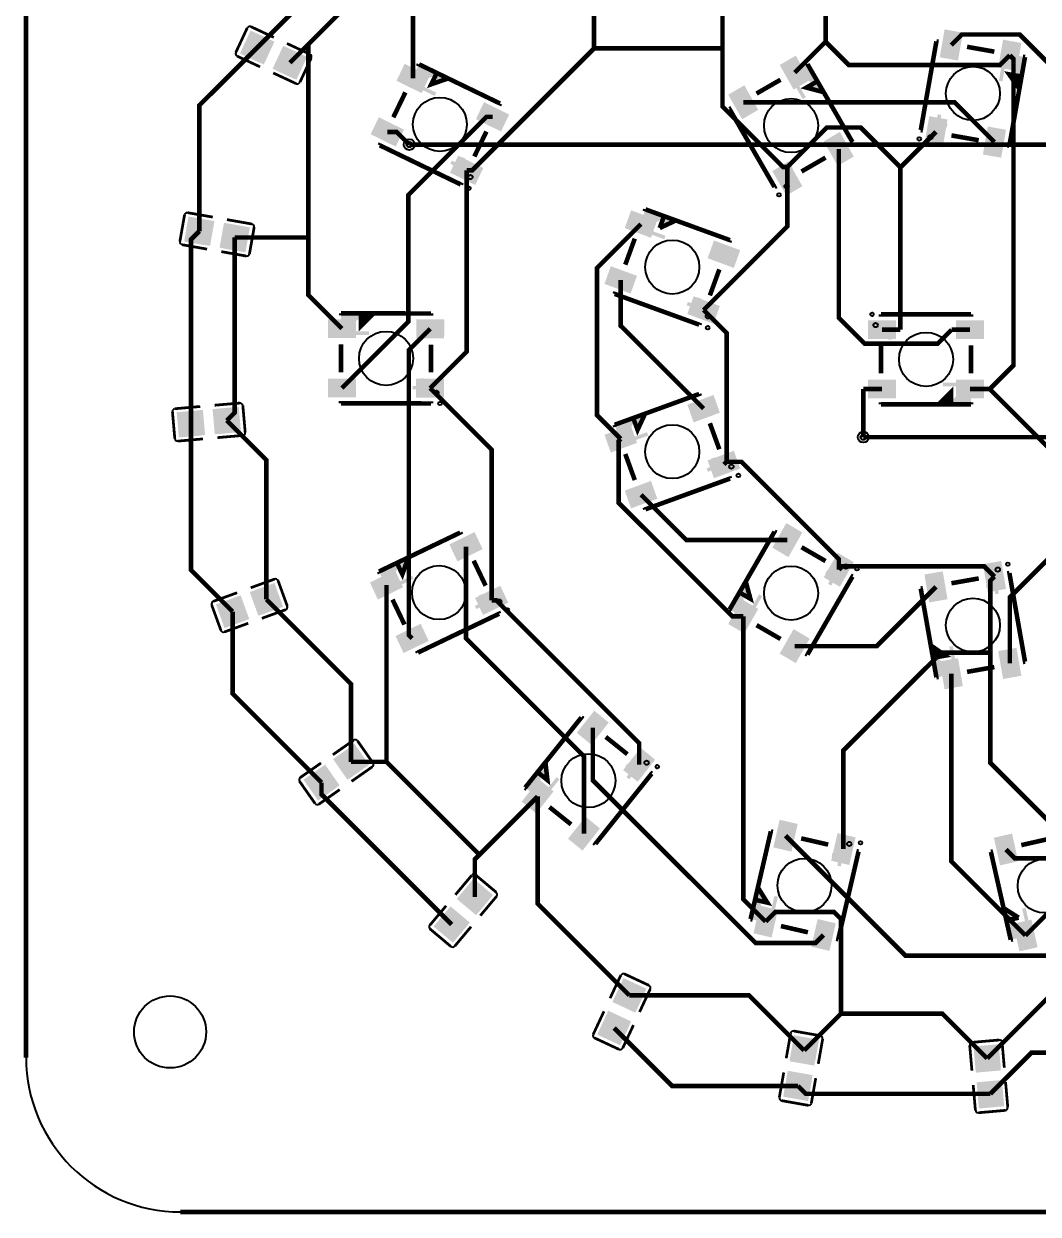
# Model space of a CAD drawing. Header units: millimetres. Extents: x -50 to 50, y -55 to 58.
# Drawn here: x -50.1 to 6.2, y -55.1 to 11 of the extents above; entities that cross this region are included whole.
import ezdxf

# ---------------------------------------------------------------- set-up
doc = ezdxf.new("R2010")
doc.units = ezdxf.units.MM
for name, color, linetype, true_color in [('BoardOutLine', 7, 'Continuous', 0xff00ff), ('BottomLayer', 7, 'Continuous', 0x0000ff), ('Document', 7, 'Continuous', 0xffffff), ('Hole', 7, 'Continuous', 0x222222), ('Multi-Layer', 7, 'Continuous', 0xc0c0c0), ('TopLayer', 7, 'Continuous', 0xff0000), ('TopPasteMaskLayer', 7, 'Continuous', 0x808080), ('TopSilkLayer', 7, 'Continuous', 0xffcc00), ('TopSolderMaskLayer', 7, 'Continuous', 0x800080)]:
    doc.layers.add(name, color=color, linetype=linetype, true_color=true_color)

msp = doc.modelspace()

# ---------------------------------------------------------------- hatches: boundary and pattern name
at = {"layer": 'Document'}
for points in [[(4.319, 9.388), (5.501, 9.18), (5.275, 7.9)], [(-28.695, 7.695), (-28.172, 8.776), (-27.002, 8.21)], [(-7.624, 8.185), (-6.585, 8.785), (-5.935, 7.66)], [(4.429, 8.861), (4.247, 7.827), (4.05, 7.862), (4.232, 8.896)], [(-28.157, 7.658), (-27.212, 7.201), (-27.299, 7.021), (-28.244, 7.478)], [(-7.201, 7.852), (-6.676, 6.943), (-6.849, 6.843), (-7.374, 7.752)], [(0.467, 4.965), (0.65, 5.999), (0.847, 5.964), (0.664, 4.93)], [(1.157, 5.275), (0.123, 5.457), (0.157, 5.654), (1.191, 5.472)], [(-25.487, 2.785), (-26.432, 3.242), (-26.345, 3.422), (-25.4, 2.965)], [(-25.598, 3.533), (-26.055, 2.587), (-26.235, 2.674), (-25.778, 3.62)], [(-7.731, 2.321), (-8.256, 3.231), (-8.083, 3.331), (-7.558, 2.421)], [(-7.403, 3.002), (-8.312, 2.477), (-8.412, 2.65), (-7.503, 3.175)], [(-16, -0.413), (-15.59, 0.715), (-14.368, 0.27)], [(-15.462, -0.396), (-14.475, -0.755), (-14.543, -0.943), (-15.53, -0.584)], [(-12.313, -4.974), (-13.299, -4.615), (-13.231, -4.427), (-12.244, -4.786)], [(-12.498, -4.242), (-12.857, -5.228), (-13.045, -5.16), (-12.686, -4.173)], [(-32.498, -6.263), (-32.496, -5.063), (-31.196, -5.066)], [(-2.525, -5.895), (-1.475, -5.895), (-1.475, -6.095), (-2.525, -6.095)], [(-2.1, -6.52), (-2.1, -5.47), (-1.9, -5.47), (-1.9, -6.52)], [(-31.997, -6.064), (-30.947, -6.066), (-30.948, -6.266), (-31.998, -6.264)], [(-27.478, -9.297), (-28.528, -9.295), (-28.528, -9.095), (-27.478, -9.097)], [(-27.902, -8.671), (-27.904, -9.721), (-28.104, -9.721), (-28.102, -8.671)], [(2, -9.12), (0.95, -9.12), (0.95, -8.92), (2, -8.92)], [(2.5, -8.92), (2.5, -10.12), (1.2, -10.12)], [(-16.889, -12.384), (-17.3, -11.256), (-16.078, -10.812)], [(-16.488, -12.025), (-15.501, -11.666), (-15.433, -11.854), (-16.419, -12.213)], [(-11.746, -13.066), (-11.387, -14.052), (-11.575, -14.121), (-11.934, -13.134)], [(-11.133, -13.508), (-12.119, -13.867), (-12.188, -13.679), (-11.201, -13.32)], [(-29.871, -20.49), (-30.39, -19.408), (-29.217, -18.847)], [(-29.507, -20.094), (-28.56, -19.64), (-28.473, -19.821), (-29.42, -20.274)], [(-5.497, -19.342), (-4.588, -19.867), (-4.688, -20.04), (-5.597, -19.515)], [(-4.744, -19.286), (-5.269, -20.196), (-5.442, -20.096), (-4.917, -19.186)], [(3.865, -19.606), (4.047, -20.64), (3.85, -20.675), (3.668, -19.641)], [(-9.876, -22.125), (-10.915, -21.525), (-10.265, -20.4)], [(3.323, -20.133), (4.357, -19.951), (4.392, -20.148), (3.358, -20.33)], [(-24.033, -21.047), (-24.98, -21.501), (-25.066, -21.321), (-24.119, -20.867)], [(-24.686, -20.667), (-24.232, -21.614), (-24.413, -21.701), (-24.866, -20.754)], [(-9.799, -21.592), (-9.274, -20.683), (-9.101, -20.783), (-9.626, -21.692)], [(1.475, -24.622), (1.292, -23.588), (1.489, -23.553), (1.672, -24.587)], [(1.759, -25.08), (0.577, -25.288), (0.351, -24.008)], [(-21.335, -32.171), (-22.271, -31.421), (-21.459, -30.406)], [(-16.586, -30.082), (-15.766, -30.738), (-15.891, -30.894), (-16.711, -30.238)], [(-15.832, -30.141), (-16.489, -30.96), (-16.645, -30.835), (-15.988, -30.016)], [(-21.178, -31.656), (-20.522, -30.836), (-20.366, -30.962), (-21.022, -31.781)], [(-5.204, -35.052), (-4.181, -35.289), (-4.226, -35.484), (-5.249, -35.247)], [(-4.5, -34.779), (-4.736, -35.802), (-4.931, -35.757), (-4.695, -34.734)], [(-8.578, -38.995), (-9.747, -38.725), (-9.454, -37.458)], [(-8.66, -38.462), (-8.424, -37.439), (-8.229, -37.484), (-8.465, -38.507)], [(5.572, -39.167), (5.341, -38.143), (5.536, -38.099), (5.767, -39.123)], [(5.877, -39.611), (4.706, -39.874), (4.42, -38.606)]]:
    msp.add_hatch(color=256, dxfattribs=at).paths.add_polyline_path(points)
at = {"layer": 'TopLayer'}
for points in [[(-36.234, 10.021), (-36.805, 8.798), (-38.083, 9.394), (-37.512, 10.617)], [(2.027, 10.503), (1.767, 9.027), (0.784, 9.2), (1.044, 10.676)], [(5.277, 9.93), (5.017, 8.454), (4.033, 8.627), (4.294, 10.103)], [(-35.7, 9.772), (-36.27, 8.548), (-34.992, 7.952), (-34.422, 9.176)], [(-28.955, 8.764), (-27.605, 8.112), (-28.04, 7.213), (-29.389, 7.865)], [(-7.239, 9.216), (-6.489, 7.918), (-7.354, 7.419), (-8.103, 8.716)], [(-10.096, 7.566), (-9.347, 6.268), (-10.212, 5.769), (-10.961, 7.066)], [(-24.544, 6.632), (-23.193, 5.979), (-23.627, 5.08), (-24.979, 5.733)], [(-30.391, 5.793), (-29.042, 5.141), (-29.476, 4.242), (-30.825, 4.894)], [(1.176, 5.678), (0.916, 4.2), (-0.068, 4.373), (0.193, 5.852)], [(-4.789, 4.973), (-4.039, 3.673), (-4.903, 3.174), (-5.654, 4.474)], [(4.426, 5.105), (4.165, 3.627), (3.182, 3.8), (3.443, 5.279)], [(-25.98, 3.661), (-24.629, 3.008), (-25.063, 2.109), (-26.415, 2.762)], [(-7.647, 3.323), (-6.896, 2.023), (-7.761, 1.524), (-8.512, 2.824)], [(-39.566, 0.042), (-39.8, -1.288), (-41.189, -1.043), (-40.954, 0.287)], [(-16.367, 0.624), (-14.958, 0.111), (-15.3, -0.827), (-16.708, -0.314)], [(-38.985, -0.061), (-39.219, -1.39), (-37.83, -1.635), (-37.596, -0.305)], [(-11.763, -1.051), (-10.353, -1.565), (-10.694, -2.503), (-12.105, -1.989)], [(-17.495, -2.477), (-16.087, -2.99), (-16.429, -3.928), (-17.837, -3.415)], [(-12.892, -4.153), (-11.481, -4.666), (-11.823, -5.604), (-13.233, -5.09)], [(-33.195, -5.413), (-31.697, -5.416), (-31.699, -6.414), (-33.197, -6.411)], [(-28.297, -5.422), (-26.796, -5.424), (-26.797, -6.422), (-28.298, -6.42)], [(-1.699, -6.469), (-3.201, -6.469), (-3.201, -5.471), (-1.699, -5.471)], [(3.199, -6.469), (1.701, -6.469), (1.701, -5.471), (3.199, -5.471)], [(-33.201, -8.713), (-31.703, -8.716), (-31.704, -9.714), (-33.203, -9.711)], [(-28.302, -8.722), (-26.801, -8.724), (-26.803, -9.722), (-28.304, -9.72)], [(-1.699, -9.769), (-3.201, -9.769), (-3.201, -8.771), (-1.699, -8.771)], [(3.199, -9.769), (1.701, -9.769), (1.701, -8.771), (3.199, -8.771)], [(-13.233, -10.15), (-11.823, -9.636), (-11.481, -10.574), (-12.892, -11.088)], [(-40.2, -10.46), (-40.083, -11.804), (-41.487, -11.927), (-41.605, -10.582)], [(-39.613, -10.408), (-39.495, -11.753), (-38.09, -11.63), (-38.208, -10.285)], [(-17.837, -11.825), (-16.428, -11.313), (-16.087, -12.251), (-17.495, -12.763)], [(-12.105, -13.251), (-10.694, -12.737), (-10.353, -13.675), (-11.763, -14.189)], [(-16.708, -14.926), (-15.3, -14.414), (-14.958, -15.352), (-16.367, -15.864)], [(-8.511, -18.064), (-7.761, -16.764), (-6.896, -17.263), (-7.647, -18.563)], [(-26.451, -17.91), (-25.097, -17.262), (-24.666, -18.162), (-26.02, -18.81)], [(-5.653, -19.714), (-4.903, -18.414), (-4.038, -18.913), (-4.789, -20.213)], [(3.443, -20.519), (3.182, -19.04), (4.165, -18.867), (4.426, -20.345)], [(-30.869, -20.027), (-29.517, -19.379), (-29.086, -20.28), (-30.437, -20.927)], [(0.193, -21.092), (-0.067, -19.613), (0.916, -19.44), (1.176, -20.918)], [(-37.541, -20.566), (-37.08, -21.834), (-35.755, -21.352), (-36.216, -20.083)], [(-25.025, -20.886), (-23.671, -20.238), (-23.24, -21.138), (-24.594, -21.787)], [(-38.096, -20.767), (-37.634, -22.036), (-38.959, -22.518), (-39.421, -21.25)], [(-10.961, -22.307), (-10.211, -21.009), (-9.347, -21.508), (-10.096, -22.806)], [(-29.443, -23.003), (-28.091, -22.355), (-27.66, -23.256), (-29.012, -23.903)], [(-8.103, -23.956), (-7.354, -22.659), (-6.489, -23.158), (-7.238, -24.456)], [(4.294, -25.343), (4.033, -23.867), (5.017, -23.694), (5.277, -25.17)], [(1.044, -25.916), (0.784, -24.44), (1.767, -24.267), (2.027, -25.743)], [(-19.372, -28.363), (-18.433, -27.191), (-17.654, -27.816), (-18.593, -28.987)], [(-32.912, -29.841), (-32.137, -30.947), (-30.982, -30.138), (-31.757, -29.032)], [(-16.796, -30.426), (-15.858, -29.255), (-15.079, -29.879), (-16.017, -31.05)], [(-33.395, -30.179), (-32.621, -31.285), (-33.776, -32.094), (-34.55, -30.988)], [(-22.435, -32.186), (-21.498, -31.016), (-20.719, -31.641), (-21.656, -32.81)], [(-19.859, -34.249), (-18.922, -33.08), (-18.143, -33.704), (-19.08, -34.873)], [(-8.46, -34.712), (-8.123, -33.249), (-7.15, -33.474), (-7.488, -34.936)], [(-5.245, -35.454), (-4.907, -33.991), (-3.934, -34.216), (-4.272, -35.679)], [(4.125, -35.701), (3.795, -34.236), (4.769, -34.017), (5.099, -35.481)], [(-26.039, -37.602), (-25.005, -38.47), (-24.098, -37.39), (-25.133, -36.522)], [(-26.418, -38.054), (-25.384, -38.922), (-26.29, -40.002), (-27.325, -39.134)], [(-9.562, -39.485), (-9.225, -38.025), (-8.252, -38.249), (-8.59, -39.71)], [(-6.347, -40.227), (-6.01, -38.767), (-5.037, -38.992), (-5.374, -40.452)], [(5.202, -40.48), (4.873, -39.018), (5.847, -38.798), (6.176, -40.26)], [(-17.392, -43.32), (-16.168, -43.89), (-15.572, -42.612), (-16.796, -42.042)], [(-17.641, -43.854), (-16.418, -44.425), (-17.014, -45.703), (-18.237, -45.132)], [(-7.559, -46.605), (-6.23, -46.839), (-5.985, -45.45), (-7.315, -45.216)], [(2.788, -47.233), (4.133, -47.115), (4.01, -45.71), (2.665, -45.828)], [(-7.662, -47.186), (-6.332, -47.42), (-6.577, -48.809), (-7.907, -48.574)], [(2.84, -47.82), (4.184, -47.703), (4.307, -49.107), (2.962, -49.225)]]:
    msp.add_hatch(color=256, dxfattribs=at).paths.add_polyline_path(points)
at = {"layer": 'TopPasteMaskLayer'}
for points in [[(-36.421, 10.047), (-36.598, 9.667), (-37.002, 9.855), (-37.192, 9.447), (-36.793, 9.261), (-36.962, 8.887), (-37.028, 8.863), (-38.07, 9.349), (-38.095, 9.416), (-37.554, 10.576), (-37.487, 10.6), (-36.445, 10.114)], [(2.027, 10.503), (1.767, 9.027), (0.784, 9.2), (1.044, 10.676)], [(5.277, 9.93), (5.017, 8.454), (4.033, 8.627), (4.294, 10.103)], [(-34.472, 9.139), (-35.013, 7.979), (-35.08, 7.954), (-36.122, 8.44), (-36.146, 8.507), (-35.977, 8.881), (-35.569, 8.69), (-35.379, 9.098), (-35.778, 9.284), (-35.605, 9.667), (-35.539, 9.691), (-34.496, 9.205)], [(-28.955, 8.764), (-27.605, 8.112), (-28.04, 7.213), (-29.389, 7.865)], [(-7.239, 9.216), (-6.489, 7.918), (-7.354, 7.419), (-8.103, 8.716)], [(-10.096, 7.566), (-9.347, 6.268), (-10.212, 5.769), (-10.961, 7.066)], [(-24.544, 6.632), (-23.193, 5.979), (-23.627, 5.08), (-24.979, 5.733)], [(-30.391, 5.793), (-29.042, 5.141), (-29.476, 4.242), (-30.825, 4.894)], [(1.176, 5.678), (0.916, 4.2), (-0.068, 4.373), (0.193, 5.852)], [(-4.789, 4.973), (-4.039, 3.673), (-4.903, 3.174), (-5.654, 4.474)], [(4.426, 5.105), (4.165, 3.627), (3.182, 3.8), (3.443, 5.279)], [(-25.98, 3.661), (-24.629, 3.008), (-25.063, 2.109), (-26.415, 2.762)], [(-7.647, 3.323), (-6.896, 2.023), (-7.761, 1.524), (-8.512, 2.824)], [(-39.752, 0.019), (-39.825, -0.395), (-40.264, -0.317), (-40.342, -0.761), (-39.908, -0.837), (-39.975, -1.242), (-40.033, -1.282), (-41.165, -1.083), (-41.206, -1.025), (-40.983, 0.236), (-40.926, 0.277), (-39.793, 0.077)], [(-16.367, 0.624), (-14.958, 0.111), (-15.3, -0.827), (-16.708, -0.314)], [(-37.635, -0.354), (-37.857, -1.615), (-37.915, -1.656), (-39.048, -1.456), (-39.088, -1.398), (-39.022, -0.993), (-38.579, -1.071), (-38.501, -0.628), (-38.934, -0.552), (-38.866, -0.137), (-38.808, -0.097), (-37.676, -0.296)], [(-11.763, -1.051), (-10.353, -1.565), (-10.694, -2.503), (-12.105, -1.989)], [(-17.495, -2.477), (-16.087, -2.99), (-16.429, -3.928), (-17.837, -3.415)], [(-12.892, -4.153), (-11.481, -4.666), (-11.823, -5.604), (-13.233, -5.09)], [(-33.195, -5.413), (-31.697, -5.416), (-31.699, -6.414), (-33.197, -6.411)], [(-28.297, -5.422), (-26.796, -5.424), (-26.797, -6.422), (-28.298, -6.42)], [(-1.699, -6.469), (-3.201, -6.469), (-3.201, -5.471), (-1.699, -5.471)], [(3.199, -6.469), (1.701, -6.469), (1.701, -5.471), (3.199, -5.471)], [(-33.201, -8.713), (-31.703, -8.716), (-31.704, -9.714), (-33.203, -9.711)], [(-28.302, -8.722), (-26.801, -8.724), (-26.803, -9.722), (-28.304, -9.72)], [(-1.699, -9.769), (-3.201, -9.769), (-3.201, -8.771), (-1.699, -8.771)], [(3.199, -9.769), (1.701, -9.769), (1.701, -8.771), (3.199, -8.771)], [(-13.233, -10.15), (-11.823, -9.636), (-11.481, -10.574), (-12.892, -11.088)], [(-40.375, -10.53), (-40.338, -10.948), (-40.782, -10.987), (-40.742, -11.435), (-40.304, -11.397), (-40.263, -11.805), (-40.309, -11.859), (-41.454, -11.96), (-41.509, -11.914), (-41.62, -10.639), (-41.575, -10.585), (-40.429, -10.485)], [(-38.233, -10.343), (-38.122, -11.618), (-38.167, -11.672), (-39.313, -11.772), (-39.367, -11.727), (-39.408, -11.319), (-38.959, -11.28), (-38.999, -10.831), (-39.437, -10.87), (-39.478, -10.452), (-39.433, -10.397), (-38.287, -10.297)], [(-17.837, -11.825), (-16.428, -11.313), (-16.087, -12.251), (-17.495, -12.763)], [(-12.105, -13.251), (-10.694, -12.737), (-10.353, -13.675), (-11.763, -14.189)], [(-16.708, -14.926), (-15.3, -14.414), (-14.958, -15.352), (-16.367, -15.864)], [(-8.511, -18.064), (-7.761, -16.764), (-6.896, -17.263), (-7.647, -18.563)], [(-26.451, -17.91), (-25.097, -17.262), (-24.666, -18.162), (-26.02, -18.81)], [(-5.653, -19.714), (-4.903, -18.414), (-4.038, -18.913), (-4.789, -20.213)], [(3.443, -20.519), (3.182, -19.04), (4.165, -18.867), (4.426, -20.345)], [(-30.869, -20.027), (-29.517, -19.379), (-29.086, -20.28), (-30.437, -20.927)], [(0.193, -21.092), (-0.067, -19.613), (0.916, -19.44), (1.176, -20.918)], [(-36.226, -20.145), (-35.788, -21.348), (-35.818, -21.412), (-36.899, -21.806), (-36.963, -21.776), (-37.108, -21.392), (-36.685, -21.238), (-36.839, -20.815), (-37.252, -20.966), (-37.4, -20.573), (-37.371, -20.509), (-36.29, -20.115)], [(-25.025, -20.886), (-23.671, -20.238), (-23.24, -21.138), (-24.594, -21.787)], [(-38.246, -20.881), (-38.102, -21.275), (-38.521, -21.428), (-38.367, -21.85), (-37.953, -21.7), (-37.808, -22.083), (-37.838, -22.148), (-38.919, -22.541), (-38.983, -22.511), (-39.421, -21.308), (-39.391, -21.244), (-38.31, -20.851)], [(-10.961, -22.307), (-10.211, -21.009), (-9.347, -21.508), (-10.096, -22.806)], [(-29.443, -23.003), (-28.091, -22.355), (-27.66, -23.256), (-29.012, -23.903)], [(-8.103, -23.956), (-7.354, -22.659), (-6.489, -23.158), (-7.238, -24.456)], [(4.294, -25.343), (4.033, -23.867), (5.017, -23.694), (5.277, -25.17)], [(1.044, -25.916), (0.784, -24.44), (1.767, -24.267), (2.027, -25.743)], [(-19.372, -28.363), (-18.433, -27.191), (-17.654, -27.816), (-18.593, -28.987)], [(-31.75, -29.094), (-31.015, -30.143), (-31.028, -30.213), (-31.97, -30.872), (-32.039, -30.86), (-32.279, -30.527), (-31.91, -30.269), (-32.168, -29.9), (-32.529, -30.153), (-32.774, -29.811), (-32.761, -29.742), (-31.819, -29.082)], [(-16.796, -30.426), (-15.858, -29.255), (-15.079, -29.879), (-16.017, -31.05)], [(-33.511, -30.328), (-33.27, -30.672), (-33.634, -30.927), (-33.376, -31.296), (-33.016, -31.043), (-32.777, -31.376), (-32.789, -31.446), (-33.731, -32.105), (-33.801, -32.093), (-34.535, -31.045), (-34.522, -30.975), (-33.58, -30.315)], [(-22.435, -32.186), (-21.498, -31.016), (-20.719, -31.641), (-21.656, -32.81)], [(-19.859, -34.249), (-18.922, -33.08), (-18.143, -33.704), (-19.08, -34.873)], [(-8.46, -34.712), (-8.123, -33.249), (-7.15, -33.474), (-7.488, -34.936)], [(-5.245, -35.454), (-4.907, -33.991), (-3.934, -34.216), (-4.272, -35.679)], [(4.125, -35.701), (3.795, -34.236), (4.769, -34.017), (5.099, -35.481)], [(-25.11, -36.58), (-24.129, -37.403), (-24.123, -37.473), (-24.862, -38.354), (-24.933, -38.36), (-25.25, -38.101), (-24.961, -37.756), (-25.306, -37.467), (-25.588, -37.804), (-25.913, -37.538), (-25.919, -37.467), (-25.18, -36.586)], [(-26.492, -38.227), (-26.17, -38.497), (-26.456, -38.838), (-26.111, -39.127), (-25.829, -38.79), (-25.511, -39.05), (-25.505, -39.12), (-26.244, -40.001), (-26.315, -40.007), (-27.295, -39.185), (-27.301, -39.114), (-26.562, -38.233)], [(-9.562, -39.485), (-9.225, -38.025), (-8.252, -38.249), (-8.59, -39.71)], [(-6.347, -40.227), (-6.01, -38.767), (-5.037, -38.992), (-5.374, -40.452)], [(5.202, -40.48), (4.873, -39.018), (5.847, -38.798), (6.176, -40.26)], [(-16.759, -42.092), (-15.599, -42.633), (-15.574, -42.7), (-16.06, -43.742), (-16.127, -43.766), (-16.501, -43.597), (-16.31, -43.19), (-16.718, -42.999), (-16.904, -43.398), (-17.287, -43.225), (-17.311, -43.159), (-16.825, -42.116)], [(-17.667, -44.041), (-17.287, -44.218), (-17.475, -44.622), (-17.067, -44.812), (-16.881, -44.413), (-16.507, -44.582), (-16.483, -44.648), (-16.969, -45.69), (-17.036, -45.715), (-18.196, -45.174), (-18.22, -45.107), (-17.734, -44.065)], [(-7.266, -45.255), (-6.005, -45.477), (-5.964, -45.535), (-6.164, -46.668), (-6.222, -46.708), (-6.627, -46.642), (-6.549, -46.199), (-6.992, -46.121), (-7.068, -46.554), (-7.483, -46.486), (-7.523, -46.428), (-7.323, -45.296)], [(2.723, -45.853), (3.998, -45.742), (4.052, -45.787), (4.152, -46.933), (4.107, -46.987), (3.699, -47.028), (3.659, -46.579), (3.211, -46.619), (3.25, -47.057), (2.832, -47.098), (2.777, -47.053), (2.677, -45.907)], [(-7.639, -47.372), (-7.225, -47.445), (-7.303, -47.884), (-6.859, -47.962), (-6.783, -47.528), (-6.378, -47.595), (-6.338, -47.653), (-6.537, -48.785), (-6.595, -48.826), (-7.856, -48.603), (-7.897, -48.546), (-7.697, -47.413)], [(2.91, -47.995), (3.328, -47.958), (3.367, -48.402), (3.815, -48.363), (3.777, -47.924), (4.185, -47.883), (4.239, -47.929), (4.34, -49.074), (4.294, -49.129), (3.019, -49.24), (2.965, -49.195), (2.865, -48.049)]]:
    msp.add_hatch(color=256, dxfattribs=at).paths.add_polyline_path(points)
at = {"layer": 'TopSilkLayer'}
for points in [[(-27.487, 7.667), (-27.225, 8.207), (-27.092, 8.254), (-26.552, 7.992)], [(4.62, 8.218), (5.211, 8.114), (5.293, 7.998), (5.188, 7.407)], [(-6.641, 7.483), (-6.122, 7.783), (-5.985, 7.746), (-5.685, 7.227)], [(-14.795, -0.319), (-14.59, 0.244), (-14.462, 0.304), (-13.898, 0.099)], [(-31.397, -5.765), (-31.396, -5.165), (-31.296, -5.065), (-30.696, -5.066)], [(1.4, -9.42), (1.4, -10.02), (1.3, -10.12), (0.7, -10.12)], [(-16.027, -11.538), (-16.232, -10.974), (-16.172, -10.846), (-15.608, -10.64)], [(-29.095, -19.564), (-29.355, -19.023), (-29.308, -18.89), (-28.766, -18.63)], [(-9.759, -20.923), (-10.278, -20.623), (-10.315, -20.486), (-10.015, -19.967)], [(1.075, -24.083), (0.484, -24.188), (0.368, -24.106), (0.264, -23.516)], [(-21.037, -31), (-21.506, -30.625), (-21.521, -30.484), (-21.146, -30.016)], [(-8.817, -37.81), (-9.402, -37.675), (-9.477, -37.555), (-9.342, -36.971)], [(5.147, -38.648), (4.562, -38.779), (4.442, -38.704), (4.31, -38.118)]]:
    msp.add_hatch(color=256, dxfattribs=at).paths.add_polyline_path(points)
at = {"layer": 'TopSolderMaskLayer'}
for points in [[(-36.201, 10.033), (-36.792, 8.763), (-38.116, 9.382), (-37.525, 10.651)], [(2.048, 10.536), (1.779, 8.985), (0.762, 9.167), (1.032, 10.718)], [(5.298, 9.963), (5.029, 8.412), (4.012, 8.594), (4.281, 10.145)], [(-35.712, 9.806), (-36.304, 8.536), (-34.98, 7.918), (-34.388, 9.188)], [(-28.97, 8.804), (-27.575, 8.118), (-28.024, 7.174), (-29.419, 7.859)], [(-7.237, 9.261), (-6.462, 7.897), (-7.356, 7.373), (-8.13, 8.737)], [(-10.094, 7.611), (-9.32, 6.247), (-10.214, 5.723), (-10.988, 7.087)], [(-24.56, 6.672), (-23.162, 5.985), (-23.612, 5.041), (-25.009, 5.727)], [(-30.406, 5.833), (-29.011, 5.147), (-29.461, 4.203), (-30.856, 4.888)], [(1.197, 5.711), (0.928, 4.158), (-0.089, 4.34), (0.181, 5.894)], [(4.447, 5.138), (4.178, 3.585), (3.161, 3.767), (3.431, 5.321)], [(-4.787, 5.019), (-4.011, 3.653), (-4.905, 3.128), (-5.681, 4.494)], [(-25.996, 3.7), (-24.599, 3.014), (-25.048, 2.07), (-26.445, 2.756)], [(-7.645, 3.369), (-6.869, 2.003), (-7.763, 1.478), (-8.539, 2.844)], [(-39.536, 0.062), (-39.779, -1.317), (-41.218, -1.063), (-40.975, 0.316)], [(-16.385, 0.661), (-14.929, 0.122), (-15.282, -0.863), (-16.738, -0.325)], [(-39.005, -0.031), (-39.248, -1.411), (-37.81, -1.665), (-37.567, -0.285)], [(-11.781, -1.015), (-10.323, -1.554), (-10.676, -2.54), (-12.134, -2)], [(-17.513, -2.44), (-16.058, -2.979), (-16.411, -3.964), (-17.866, -3.426)], [(-12.91, -4.116), (-11.452, -4.655), (-11.805, -5.641), (-13.263, -5.101)], [(-33.221, -5.388), (-31.671, -5.39), (-31.673, -6.439), (-33.223, -6.437)], [(-28.322, -5.396), (-26.77, -5.399), (-26.772, -6.448), (-28.324, -6.445)], [(-1.674, -6.494), (-3.226, -6.494), (-3.226, -5.445), (-1.674, -5.445)], [(3.225, -6.494), (1.675, -6.494), (1.675, -5.445), (3.225, -5.445)], [(-33.227, -8.688), (-31.677, -8.69), (-31.679, -9.739), (-33.228, -9.737)], [(-28.328, -8.696), (-26.776, -8.699), (-26.778, -9.748), (-28.33, -9.745)], [(-1.674, -9.794), (-3.226, -9.794), (-3.226, -8.746), (-1.674, -8.746)], [(3.225, -9.794), (1.675, -9.794), (1.675, -8.746), (3.225, -8.746)], [(-13.263, -10.139), (-11.805, -9.599), (-11.452, -10.585), (-12.91, -11.124)], [(-40.177, -10.432), (-40.055, -11.827), (-41.511, -11.955), (-41.633, -10.559)], [(-39.64, -10.385), (-39.518, -11.781), (-38.063, -11.653), (-38.185, -10.258)], [(-17.866, -11.814), (-16.41, -11.276), (-16.057, -12.261), (-17.513, -12.8)], [(-12.134, -13.24), (-10.676, -12.7), (-10.323, -13.686), (-11.781, -14.226)], [(-16.738, -14.915), (-15.282, -14.377), (-14.929, -15.362), (-16.385, -15.901)], [(-8.539, -18.084), (-7.763, -16.718), (-6.869, -17.243), (-7.645, -18.609)], [(-26.481, -17.904), (-25.082, -17.222), (-24.636, -18.168), (-26.035, -18.85)], [(-5.681, -19.734), (-4.905, -18.368), (-4.011, -18.893), (-4.787, -20.259)], [(3.431, -20.561), (3.161, -19.007), (4.178, -18.825), (4.447, -20.378)], [(-30.899, -20.02), (-29.502, -19.34), (-29.056, -20.286), (-30.453, -20.966)], [(0.181, -21.134), (-0.089, -19.58), (0.928, -19.398), (1.197, -20.951)], [(-37.574, -20.551), (-37.095, -21.867), (-35.722, -21.367), (-36.201, -20.05)], [(-25.055, -20.88), (-23.656, -20.198), (-23.21, -21.144), (-24.609, -21.826)], [(-38.08, -20.734), (-37.602, -22.051), (-38.975, -22.551), (-39.453, -21.235)], [(-10.988, -22.327), (-10.213, -20.963), (-9.32, -21.487), (-10.094, -22.851)], [(-29.473, -22.997), (-28.076, -22.316), (-27.63, -23.262), (-29.027, -23.943)], [(-8.13, -23.977), (-7.355, -22.613), (-6.462, -23.138), (-7.236, -24.501)], [(4.281, -25.385), (4.012, -23.834), (5.029, -23.652), (5.298, -25.203)], [(1.032, -25.958), (0.763, -24.407), (1.779, -24.225), (2.048, -25.776)], [(-19.401, -28.377), (-18.431, -27.146), (-17.625, -27.802), (-18.596, -29.033)], [(-32.946, -29.835), (-32.144, -30.983), (-30.947, -30.144), (-31.75, -28.996)], [(-16.826, -30.44), (-15.855, -29.209), (-15.05, -29.865), (-16.02, -31.096)], [(-33.388, -30.143), (-32.586, -31.291), (-33.782, -32.13), (-34.585, -30.982)], [(-22.464, -32.2), (-21.495, -30.971), (-20.69, -31.627), (-21.658, -32.856)], [(-19.888, -34.263), (-18.92, -33.034), (-18.114, -33.69), (-19.083, -34.919)], [(-8.482, -34.743), (-8.133, -33.206), (-7.128, -33.442), (-7.477, -34.979)], [(-5.267, -35.486), (-4.918, -33.949), (-3.912, -34.185), (-4.261, -35.722)], [(4.114, -35.743), (3.773, -34.205), (4.78, -33.974), (5.121, -35.513)], [(-26.074, -37.606), (-25.002, -38.506), (-24.064, -37.386), (-25.135, -36.485)], [(-26.421, -38.017), (-25.349, -38.918), (-26.288, -40.038), (-27.36, -39.138)], [(-9.584, -39.516), (-9.236, -37.982), (-8.23, -38.218), (-8.579, -39.752)], [(-6.369, -40.259), (-6.02, -38.724), (-5.015, -38.96), (-5.363, -40.495)], [(5.191, -40.522), (4.851, -38.986), (5.858, -38.755), (6.198, -40.292)], [(-17.425, -43.333), (-16.157, -43.925), (-15.54, -42.599), (-16.807, -42.007)], [(-17.652, -43.82), (-16.385, -44.412), (-17.002, -45.738), (-18.27, -45.146)], [(-7.588, -46.626), (-6.21, -46.87), (-5.957, -45.429), (-7.334, -45.185)], [(2.766, -47.261), (4.159, -47.139), (4.032, -45.682), (2.639, -45.804)], [(-7.681, -47.155), (-6.304, -47.398), (-6.558, -48.839), (-7.935, -48.596)], [(2.813, -47.796), (4.206, -47.674), (4.334, -49.132), (2.94, -49.254)]]:
    msp.add_hatch(color=256, dxfattribs=at).paths.add_polyline_path(points)

# ---------------------------------------------------------------- linework, layer by layer
at = {"layer": 'BoardOutLine', "const_width": 0.254}
for points in [[(-50, -46.422), (-50, 46.422)], [(41.422, -55), (-41.422, -55)]]:
    msp.add_lwpolyline(points, dxfattribs=at)
at = {"layer": 'BoardOutLine'}
msp.add_arc((-41.422, -46.422), 8.578, 180.00002, 270, dxfattribs=at)
at = {"layer": 'BottomLayer', "const_width": 0.254}
for points in [[(26.52, -8.308), (13.895, 4.317), (-28.709, 4.317)], [(14.428, -11.945), (-3.48, -11.945)]]:
    msp.add_lwpolyline(points, dxfattribs=at)
at = {"layer": 'Document'}
for centre in [(0.247, 4.724), (-25.315, 2.508), (-7.745, 1.996), (-12.114, -5.233), (-2.8, -5.72), (-27.203, -9.472), (-10.815, -13.578), (-4.455, -19.136), (3.99, -19.305), (-23.709, -21.086), (-15.524, -30.036), (-4.267, -34.55)]:
    msp.add_circle(centre, 0.12, dxfattribs=at)
at = {"layer": 'Hole'}
for centre in [(-28.709, 4.317), (-3.48, -11.945)]:
    msp.add_circle(centre, 0.153, dxfattribs=at)
at = {"layer": 'Multi-Layer'}
for centre, radius in [((-28.709, 4.317), 0.305), ((-3.48, -11.945), 0.305), ((-42, -45), 2)]:
    msp.add_circle(centre, radius, dxfattribs=at)
at = {"layer": 'TopLayer', "const_width": 0.254}
for points in [[(-5.58, 10.033), (-5.58, 24.389)], [(-37.159, 9.707), (-31.408, 15.458), (-31.408, 18.734)], [(-7.713, 18.88), (-11.308, 15.284), (-11.308, 9.658)], [(-34.313, 9.895), (-29.876, 14.332), (-29.876, 17.449)], [(-28.497, 7.989), (-28.497, 16.07), (-29.562, 17.135)], [(-18.442, 12.914), (-18.442, 9.658)], [(-35.346, 8.862), (-34.313, 9.895)], [(-34.313, 9.895), (-34.313, -0.848)], [(-7.296, 8.317), (-5.58, 10.033)], [(4.655, 9.278), (4.119, 8.743), (-4.29, 8.743), (-5.58, 10.033)], [(1.405, 9.851), (1.989, 10.435), (5.199, 10.435), (10.674, 4.96), (10.674, -0.817)], [(-40.377, -0.5), (-40.377, 6.489), (-37.159, 9.707)], [(-18.442, 9.658), (-25.214, 2.885), (-25.522, 2.885)], [(-11.308, 9.658), (-18.442, 9.658)], [(-11.308, 9.658), (-11.308, 6.434), (-7.946, 3.071), (-7.704, 3.071)], [(3.543, -9.27), (4.859, -7.954), (4.859, 9.074), (4.655, 9.278)], [(-10.154, 6.667), (1.59, 6.667), (3.804, 4.453)], [(-32.453, -9.213), (-28.761, -5.521), (-28.761, 1.512), (-24.417, 5.856), (-24.086, 5.856)], [(-1.42, 3.051), (-3.635, 5.266), (-5.509, 5.266), (-7.704, 3.071)], [(-29.933, 5.018), (-29.41, 5.018), (-28.709, 4.317)], [(-1.42, 3.051), (0.554, 5.026)], [(1.422, -5.97), (0.642, -6.75), (-3.407, -6.75), (-4.846, -5.311), (-4.846, 4.074)], [(-25.522, 2.885), (-25.522, -7.191), (-27.553, -9.222)], [(-7.704, 3.071), (-7.704, 2.424)], [(-1.42, -5.97), (-1.42, 3.051)], [(-7.704, 2.424), (-7.704, -0.225), (-12.357, -4.878)], [(-15.833, -0.101), (-18.279, -2.547), (-18.279, -10.721), (-16.962, -12.038)], [(-40.377, -0.5), (-40.844, -0.968), (-40.844, -11.194)], [(-38.407, -0.848), (-38.407, -10.575), (-38.851, -11.019)], [(-34.313, -0.848), (-38.407, -0.848)], [(-34.313, -0.848), (-34.313, -4.047), (-32.447, -5.913)], [(-12.357, -10.362), (-16.962, -5.757), (-16.962, -3.202)], [(-11.081, -13.315), (-11.081, -6.155), (-12.357, -4.878)], [(-28.551, -23.129), (-28.733, -22.948), (-28.733, -7.107), (-27.547, -5.922)], [(-2.45, -5.97), (-1.42, -5.97)], [(2.45, -5.97), (1.422, -5.97)], [(-27.553, -9.222), (-24.133, -12.642), (-24.133, -21.012)], [(-2.45, -9.27), (-3.48, -9.27)], [(-3.48, -9.27), (-3.48, -11.945)], [(2.45, -9.27), (3.479, -9.27)], [(3.479, -9.27), (3.543, -9.27)], [(12.307, -20.101), (12.307, -18.034), (3.543, -9.27)], [(-38.527, -21.643), (-40.844, -19.326), (-40.844, -11.194)], [(-36.648, -20.959), (-36.648, -13.223), (-38.851, -11.019)], [(-16.962, -12.038), (-17.07, -12.146), (-17.07, -15.597), (-10.76, -21.907), (-10.154, -21.907)], [(-11.229, -13.463), (-11.081, -13.315)], [(-11.081, -13.315), (-10.254, -13.315), (-4.846, -18.723), (-4.846, -19.314)], [(-7.704, -17.664), (-13.308, -17.664), (-15.833, -15.139)], [(8.553, -16.951), (4.655, -20.849), (4.655, -24.518)], [(-19.001, -33.977), (-19.001, -29.684), (-25.559, -23.126), (-25.559, -18.036)], [(3.804, -19.693), (3.231, -19.12), (-4.652, -19.12), (-4.846, -19.314)], [(3.572, -23.921), (3.572, -19.925), (3.804, -19.693)], [(-29.977, -29.989), (-29.977, -20.153)], [(0.554, -20.266), (-2.737, -23.557), (-7.296, -23.557)], [(-31.947, -29.989), (-31.947, -25.66), (-36.648, -20.959)], [(-15.938, -30.153), (-15.938, -28.944), (-23.87, -21.012), (-24.133, -21.012)], [(-33.585, -31.137), (-38.527, -26.195), (-38.527, -21.643)], [(-10.154, -21.907), (-10.154, -37.621), (-8.907, -38.867)], [(-4.59, -34.835), (-4.59, -29.356), (0.846, -23.921), (3.572, -23.921)], [(7.666, -34.133), (3.572, -30.039), (3.572, -23.921)], [(1.405, -25.091), (1.405, -35.519), (5.524, -39.639)], [(-5.692, -39.609), (-6.137, -40.055), (-9.47, -40.055), (-18.513, -31.012), (-18.513, -28.089)], [(-29.977, -29.989), (-31.947, -29.989)], [(-24.815, -35.152), (-29.977, -29.989)], [(-26.354, -39.028), (-33.585, -31.797), (-33.585, -31.137)], [(-21.577, -31.913), (-24.815, -35.152)], [(-16.482, -42.966), (-21.577, -37.871), (-21.577, -31.913)], [(21.449, -32.026), (11.624, -32.026), (8.301, -35.349), (4.937, -35.349), (4.447, -34.859)], [(8.744, -38.913), (6.897, -40.761), (-1.137, -40.761), (-7.805, -34.093)], [(-24.815, -35.152), (-25.069, -35.405), (-25.069, -37.496)], [(5.524, -39.639), (7.497, -37.666), (9.203, -37.666), (9.687, -38.15), (9.687, -39.6)], [(-8.907, -38.867), (-8.374, -38.334), (-5.114, -38.334), (-4.728, -38.72), (-4.728, -43.983)], [(9.687, -39.6), (9.687, -40.184), (3.399, -46.472)], [(-6.772, -46.027), (-9.834, -42.966), (-16.482, -42.966)], [(-4.728, -43.983), (-6.772, -46.027)], [(3.399, -46.472), (0.911, -43.983), (-4.728, -43.983)], [(-7.119, -47.997), (-14.109, -47.997), (-17.327, -44.779)], [(14.023, -46.147), (5.866, -46.147), (3.574, -48.44)], [(3.574, -48.44), (-6.677, -48.44), (-7.119, -47.997)], [(3.574, -48.44), (3.574, -48.464)]]:
    msp.add_lwpolyline(points, dxfattribs=at)
at = {"layer": 'TopSilkLayer'}
for points, const_width in [([(-37.714, 10.795), (-38.349, 9.434)], 0.152), ([(-36.234, 10.273), (-37.512, 10.869)], 0.152), ([(-35.507, 9.934), (-34.229, 9.338)], 0.152), ([(-0.291, 5.124), (0.577, 10.048)], 0.254), ([(0.577, 10.048), (0.695, 10.027)], 0.254), ([(-38.276, 9.231), (-36.998, 8.635)], 0.152), ([(2.281, 9.748), (3.797, 9.48)], 0.254), ([(5.501, 9.18), (4.633, 4.256)], 0.254), ([(5.383, 9.201), (5.501, 9.18)], 0.254), ([(-34.155, 9.136), (-34.79, 7.774)], 0.152), ([(-28.224, 8.668), (-28.172, 8.776)], 0.254), ([(-28.172, 8.776), (-23.671, 6.6)], 0.254), ([(-6.689, 8.725), (-6.585, 8.785)], 0.254), ([(-6.585, 8.785), (-4.085, 4.455)], 0.254), ([(-34.993, 7.7), (-36.271, 8.296)], 0.152), ([(-27.487, 7.667), (-27.182, 8.297), (-27.182, 8.297), (-26.552, 7.992), (-27.487, 7.667)], 0.254), ([(-9.417, 7.151), (-8.084, 7.92)], 0.254), ([(-6.641, 7.483), (-6.035, 7.833), (-6.035, 7.833), (-5.685, 7.227), (-6.641, 7.483)], 0.254), ([(4.62, 8.218), (5.31, 8.097), (5.31, 8.097), (5.188, 7.407), (4.62, 8.218)], 0.254), ([(-29.595, 5.832), (-28.925, 7.218)], 0.254), ([(-23.671, 6.6), (-23.723, 6.492)], 0.254), ([(-10.915, 6.285), (-10.811, 6.345)], 0.254), ([(-8.415, 1.955), (-10.915, 6.285)], 0.254), ([(-24.424, 5.042), (-25.094, 3.656)], 0.254), ([(-0.174, 5.103), (-0.291, 5.124)], 0.254), ([(2.928, 4.556), (1.413, 4.824)], 0.254), ([(-30.348, 4.274), (-30.296, 4.382)], 0.254), ([(-25.847, 2.098), (-30.348, 4.274)], 0.254), ([(-4.085, 4.455), (-4.189, 4.395)], 0.254), ([(4.633, 4.256), (4.515, 4.277)], 0.254), ([(-5.584, 3.59), (-6.917, 2.82)], 0.254), ([(-25.795, 2.206), (-25.847, 2.098)], 0.254), ([(-8.311, 2.015), (-8.415, 1.955)], 0.254), ([(-15.63, 0.602), (-15.59, 0.715)], 0.254), ([(-15.59, 0.715), (-10.891, -0.996)], 0.254), ([(-41.196, 0.407), (-41.457, -1.073)], 0.152), ([(-39.63, 0.285), (-41.019, 0.53)], 0.152), ([(-38.84, 0.146), (-37.452, -0.099)], 0.152), ([(-14.795, -0.319), (-14.556, 0.338), (-14.556, 0.338), (-13.898, 0.099), (-14.795, -0.32)], 0.254), ([(-37.328, -0.275), (-37.589, -1.755)], 0.152), ([(-41.333, -1.25), (-39.944, -1.494)], 0.152), ([(-16.708, -2.358), (-16.181, -0.911)], 0.254), ([(-10.891, -0.996), (-10.932, -1.108)], 0.254), ([(-37.766, -1.879), (-39.154, -1.634)], 0.152), ([(-11.483, -2.622), (-12.009, -4.068)], 0.254), ([(-17.3, -3.984), (-17.259, -3.871)], 0.254), ([(-12.601, -5.694), (-17.3, -3.984)], 0.254), ([(-32.496, -5.063), (-27.496, -5.072)], 0.254), ([(-32.496, -5.183), (-32.496, -5.063)], 0.254), ([(-31.397, -5.765), (-31.396, -5.065), (-31.396, -5.065), (-30.696, -5.066), (-31.397, -5.765)], 0.254), ([(-27.496, -5.072), (-27.496, -5.192)], 0.254), ([(-2.5, -5.12), (2.5, -5.12)], 0.254), ([(-2.5, -5.24), (-2.5, -5.12)], 0.254), ([(2.5, -5.12), (2.5, -5.24)], 0.254), ([(-12.56, -5.582), (-12.601, -5.694)], 0.254), ([(-32.501, -8.333), (-32.499, -6.794)], 0.254), ([(-27.499, -6.802), (-27.501, -8.342)], 0.254), ([(-2.5, -8.39), (-2.5, -6.85)], 0.254), ([(2.5, -6.85), (2.5, -8.39)], 0.254), ([(-32.504, -10.063), (-32.504, -9.944)], 0.254), ([(-27.504, -9.952), (-27.504, -10.072)], 0.254), ([(-17.3, -11.256), (-12.601, -9.546)], 0.254), ([(-12.601, -9.546), (-12.56, -9.659)], 0.254), ([(-2.5, -10.12), (-2.5, -10)], 0.254), ([(1.4, -9.42), (1.4, -10.12), (1.4, -10.12), (0.7, -10.12), (1.4, -9.42)], 0.254), ([(2.5, -10), (2.5, -10.12)], 0.254), ([(-41.869, -10.529), (-41.738, -12.026)], 0.152), ([(-40.326, -10.241), (-41.731, -10.364)], 0.152), ([(-39.527, -10.171), (-38.122, -10.048)], 0.152), ([(-37.957, -10.187), (-37.826, -11.684)], 0.152), ([(-27.504, -10.072), (-32.504, -10.063)], 0.254), ([(-16.027, -11.538), (-16.266, -10.88), (-16.266, -10.88), (-15.608, -10.64), (-16.027, -11.538)], 0.254), ([(2.5, -10.12), (-2.5, -10.12)], 0.254), ([(-17.259, -11.369), (-17.3, -11.256)], 0.254), ([(-12.009, -11.172), (-11.483, -12.619)], 0.254), ([(-37.965, -11.849), (-39.369, -11.971)], 0.152), ([(-41.573, -12.164), (-40.169, -12.041)], 0.152), ([(-16.181, -14.329), (-16.708, -12.882)], 0.254), ([(-10.891, -14.245), (-15.59, -15.955)], 0.254), ([(-10.932, -14.132), (-10.891, -14.245)], 0.254), ([(-15.59, -15.955), (-15.63, -15.842)], 0.254), ([(-30.39, -19.408), (-25.881, -17.248)], 0.254), ([(-25.881, -17.248), (-25.829, -17.356)], 0.254), ([(-10.915, -21.525), (-8.415, -17.195)], 0.254), ([(-8.415, -17.195), (-8.311, -17.255)], 0.254), ([(-29.095, -19.564), (-29.398, -18.933), (-29.398, -18.933), (-28.766, -18.63), (-29.095, -19.564)], 0.254), ([(-6.916, -18.06), (-5.583, -18.83)], 0.254), ([(-25.133, -18.808), (-24.468, -20.197)], 0.254), ([(-37.52, -20.314), (-36.195, -19.832)], 0.152), ([(-30.338, -19.516), (-30.39, -19.408)], 0.254), ([(-9.759, -20.923), (-10.365, -20.573), (-10.365, -20.573), (-10.015, -19.967), (-9.759, -20.923)], 0.254), ([(-4.085, -19.695), (-6.585, -24.025)], 0.254), ([(-4.189, -19.635), (-4.085, -19.695)], 0.254), ([(1.413, -20.064), (2.929, -19.796)], 0.254), ([(4.515, -19.517), (4.633, -19.496)], 0.254), ([(4.633, -19.496), (5.501, -24.42)], 0.254), ([(-35.999, -19.923), (-35.486, -21.335)], 0.152), ([(-0.291, -20.364), (-0.173, -20.343)], 0.254), ([(0.577, -25.288), (-0.291, -20.364)], 0.254), ([(-38.274, -20.589), (-39.599, -21.071)], 0.152), ([(-28.977, -22.357), (-29.642, -20.969)], 0.254), ([(-39.69, -21.266), (-39.176, -22.678)], 0.152), ([(-35.577, -21.53), (-36.902, -22.013)], 0.152), ([(-23.72, -21.757), (-28.229, -23.917)], 0.254), ([(-23.772, -21.649), (-23.72, -21.757)], 0.254), ([(-10.811, -21.585), (-10.915, -21.525)], 0.254), ([(-38.981, -22.769), (-37.656, -22.287)], 0.152), ([(-8.083, -23.16), (-9.416, -22.391)], 0.254), ([(-28.229, -23.917), (-28.281, -23.809)], 0.254), ([(1.075, -24.083), (0.386, -24.205), (0.386, -24.205), (0.264, -23.516), (1.075, -24.083)], 0.254), ([(-6.585, -24.025), (-6.689, -23.966)], 0.254), ([(5.501, -24.42), (5.383, -24.441)], 0.254), ([(3.797, -24.72), (2.281, -24.988)], 0.254), ([(0.695, -25.267), (0.577, -25.288)], 0.254), ([(-22.271, -31.421), (-19.145, -27.519)], 0.254), ([(-19.145, -27.519), (-19.052, -27.594)], 0.254), ([(-32.956, -29.593), (-31.801, -28.784)], 0.152), ([(-31.588, -28.821), (-30.727, -30.052)], 0.152), ([(-17.795, -28.601), (-16.593, -29.563)], 0.254), ([(-21.037, -31), (-21.584, -30.562), (-21.584, -30.562), (-21.146, -30.016), (-21.037, -31)], 0.254), ([(-33.613, -30.053), (-34.768, -30.862)], 0.152), ([(-30.764, -30.264), (-31.919, -31.073)], 0.152), ([(-34.805, -31.074), (-33.944, -32.305)], 0.152), ([(-15.243, -30.645), (-18.369, -34.547)], 0.254), ([(-15.336, -30.57), (-15.243, -30.645)], 0.254), ([(-33.731, -32.342), (-32.576, -31.533)], 0.152), ([(-22.178, -31.496), (-22.271, -31.421)], 0.254), ([(-19.72, -33.465), (-20.921, -32.503)], 0.254), ([(-9.747, -38.725), (-8.622, -33.853)], 0.254), ([(-8.622, -33.853), (-8.505, -33.88)], 0.254), ([(-18.369, -34.547), (-18.463, -34.472)], 0.254), ([(-6.936, -34.242), (-5.436, -34.588)], 0.254), ([(5.295, -34.616), (6.797, -34.278)], 0.254), ([(-3.75, -34.978), (-4.875, -39.849)], 0.254), ([(-3.867, -34.951), (-3.75, -34.978)], 0.254), ([(3.607, -34.997), (3.724, -34.97)], 0.254), ([(4.706, -39.874), (3.607, -34.997)], 0.254), ([(-26.146, -37.374), (-25.239, -36.293)], 0.152), ([(-25.025, -36.275), (-23.874, -37.24)], 0.152), ([(-8.817, -37.81), (-9.499, -37.653), (-9.499, -37.653), (-9.342, -36.971), (-8.817, -37.81)], 0.254), ([(-23.855, -37.455), (-24.761, -38.535)], 0.152), ([(-26.662, -37.988), (-27.568, -39.068)], 0.152), ([(5.147, -38.648), (4.464, -38.801), (4.464, -38.801), (4.31, -38.118), (5.147, -38.647)], 0.254), ([(-9.63, -38.752), (-9.747, -38.725)], 0.254), ([(-6.561, -39.46), (-8.061, -39.114)], 0.254), ([(-27.549, -39.283), (-26.398, -40.249)], 0.152), ([(-26.184, -40.23), (-25.277, -39.15)], 0.152), ([(-4.875, -39.849), (-4.992, -39.823)], 0.254), ([(4.823, -39.848), (4.706, -39.874)], 0.254), ([(-17.554, -43.127), (-16.958, -41.849)], 0.152), ([(-16.756, -41.775), (-15.394, -42.41)], 0.152), ([(-15.32, -42.613), (-15.916, -43.891)], 0.152), ([(-17.893, -43.854), (-18.489, -45.132)], 0.152), ([(-16.851, -45.896), (-16.255, -44.618)], 0.152), ([(-7.345, -44.948), (-5.865, -45.209)], 0.152), ([(-18.415, -45.334), (-17.054, -45.969)], 0.152), ([(-7.766, -46.46), (-7.521, -45.072)], 0.152), ([(-5.741, -45.386), (-5.986, -46.774)], 0.152), ([(2.567, -45.577), (4.063, -45.446)], 0.152), ([(4.229, -45.585), (4.351, -46.989)], 0.152), ([(2.551, -47.147), (2.428, -45.742)], 0.152), ([(-7.905, -47.25), (-8.15, -48.639)], 0.152), ([(-6.371, -48.953), (-6.126, -47.564)], 0.152), ([(2.621, -47.946), (2.744, -49.351)], 0.152), ([(4.544, -49.193), (4.421, -47.789)], 0.152), ([(-8.027, -48.816), (-6.547, -49.077)], 0.152), ([(2.909, -49.489), (4.406, -49.358)], 0.152)]:
    msp.add_lwpolyline(points, dxfattribs=dict(at, const_width=const_width))
for centre, radius in [((2.605, 7.153), 1.5), ((-27.01, 5.437), 1.5), ((-7.5, 5.371), 1.5), ((-0.378, 4.632), 0.1), ((-25.397, 1.881), 0.1), ((-8.165, 1.522), 0.1), ((-14.096, -2.489), 1.5), ((-3, -5.12), 0.1), ((-12.131, -5.865), 0.1), ((-30.001, -7.568), 1.5), ((0.001, -7.62), 1.5), ((-27.005, -10.073), 0.1), ((-14.096, -12.751), 1.5), ((-10.421, -14.073), 0.1), ((-27.056, -20.583), 1.5), ((-7.5, -20.611), 1.5), ((-3.835, -19.262), 0.1), ((4.546, -19.004), 0.1), ((2.605, -22.393), 1.5), ((-23.269, -21.541), 0.1), ((-18.758, -31.034), 1.5), ((-14.931, -30.255), 0.1), ((-3.638, -34.49), 0.1), ((-6.749, -36.852), 1.5), ((6.596, -36.887), 1.5)]:
    msp.add_circle(centre, radius, dxfattribs=at)
for centre, start, end in [((-37.576, 10.731), 64.99561, 155.0006), ((-38.211, 9.369), 154.99964, 245.00926), ((-34.293, 9.2), 334.99099, 65.01329), ((-34.928, 7.838), 244.99561, 335.0006), ((-41.046, 0.38), 79.99924, 170.01024), ((-37.478, -0.249), 350.01639, 79.99752), ((-41.306, -1.099), 169.99758, 260.00084), ((-37.739, -1.728), 259.99758, 350.00084), ((-41.718, -10.516), 95.00231, 184.99922), ((-38.109, -10.2), 5.00314, 94.98971), ((-37.978, -11.697), 275.00397, 4.98019), ((-41.587, -12.012), 184.9928, 274.99839), ((-36.143, -19.975), 19.99795, 110.00661), ((-39.547, -21.214), 110.01019, 200.0009), ((-35.629, -21.387), 290.00122, 19.99763), ((-39.033, -22.626), 199.99795, 290.00661), ((-31.713, -28.909), 34.99776, 124.99411), ((-30.852, -30.14), 305.0134, 35.00506), ((-34.681, -30.987), 125.0001, 215.00741), ((-33.819, -32.217), 214.9868, 305.00975), ((-25.123, -36.391), 49.99662, 139.99609), ((-23.972, -37.357), 320.01008, 49.99727), ((-27.451, -39.166), 140.01008, 229.99727), ((-26.3, -40.132), 230.01621, 320.00458), ((-16.82, -41.913), 65.0083, 155.00522), ((-15.458, -42.548), 335.00484, 64.97522), ((-7.371, -45.098), 80.00699, 169.99918), ((-18.351, -45.196), 155.01233, 245.01388), ((-5.892, -45.359), 349.99426, 79.98203), ((2.58, -45.729), 95.00231, 184.99922), ((4.077, -45.598), 5.0205, 95.0104), ((-16.989, -45.831), 245.0083, 335.00522), ((-8, -48.666), 169.98652, 259.99309), ((-6.521, -48.926), 259.99924, 350.01024), ((2.896, -49.338), 185.02217, 274.99137), ((4.392, -49.207), 274.99196, 5.0079)]:
    msp.add_arc(centre, 0.152, start, end, dxfattribs=at)

doc.saveas('drawing.dxf')
